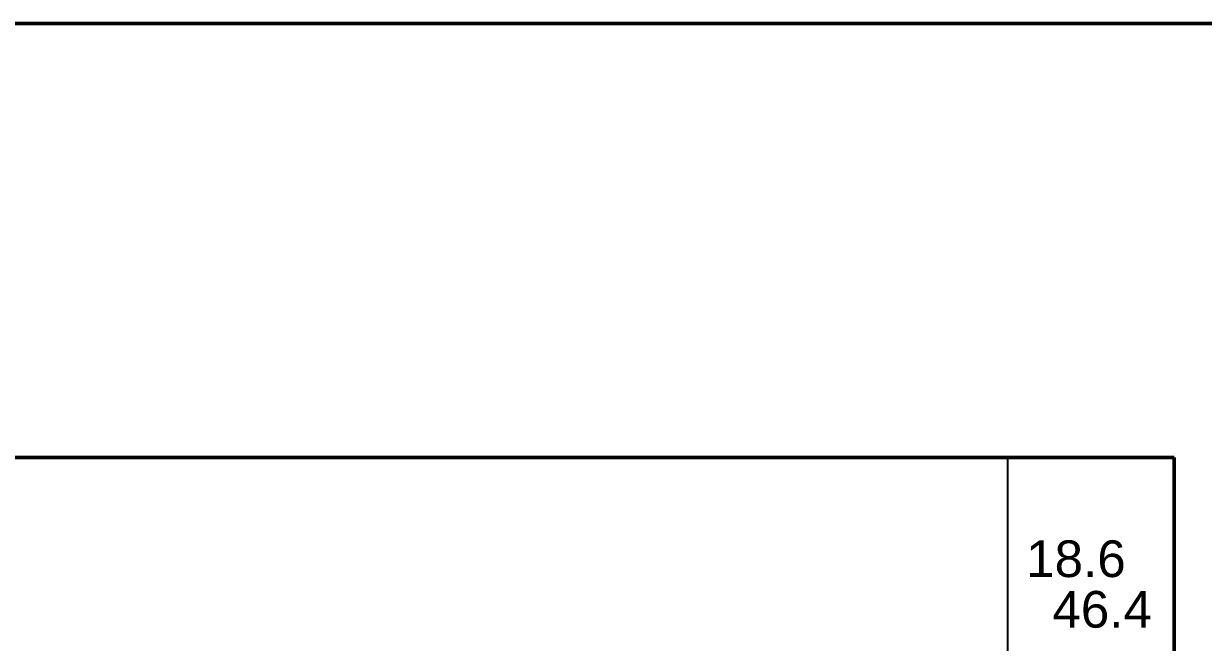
# Model space of a CAD drawing. Header units: millimetres. Extents: x 417511 to 419139, y 2845303 to 2846491.
# Drawn here: x 418465.7 to 418626.7, y 2846407.1 to 2846491.4 of the extents above; entities that cross this region are included whole.
import ezdxf

# ---------------------------------------------------------------- set-up
doc = ezdxf.new("R2010")
doc.units = ezdxf.units.MM
doc.header["$LTSCALE"] = 0.3
doc.layers.add('图框+网格线', color=7, linetype='Continuous')
doc.layers.add('注释', color=7, linetype='Continuous')
doc.styles.get("Standard").update_dxf_attribs({"font": 'arial.ttf'})

msp = doc.modelspace()

# ---------------------------------------------------------------- linework, layer by layer
at = {"layer": '图框+网格线', "linetype": 'ByBlock', "lineweight": 50}
msp.add_line((417511.12, 2846491.42), (419139.12, 2846491.42), dxfattribs=at)
at = {"layer": '图框+网格线', "lineweight": 50}
for p, q in [((417574.51, 2846432.27), (418622.76, 2846432.27)), ((418622.76, 2846432.27), (418622.76, 2845370.23))]:
    msp.add_line(p, q, dxfattribs=at)
at = {"layer": '图框+网格线'}
msp.add_line((418600, 2846432.27), (418600, 2845370.23), dxfattribs=at)

# ---------------------------------------------------------------- texts
at = {"layer": '注释', "lineweight": 50, "ltscale": 0.5, "char_height": 5, "attachment_point": 1}
for s, width, insert in [('18.6', 11.2569, (418602.55, 2846420.97)), ('46.4', 15.1061, (418606.13, 2846414.07))]:
    msp.add_mtext_dynamic_manual_height_columns(s, width=width, gutter_width=25, heights=[0], dxfattribs=dict(at, insert=insert))

doc.saveas('drawing.dxf')
